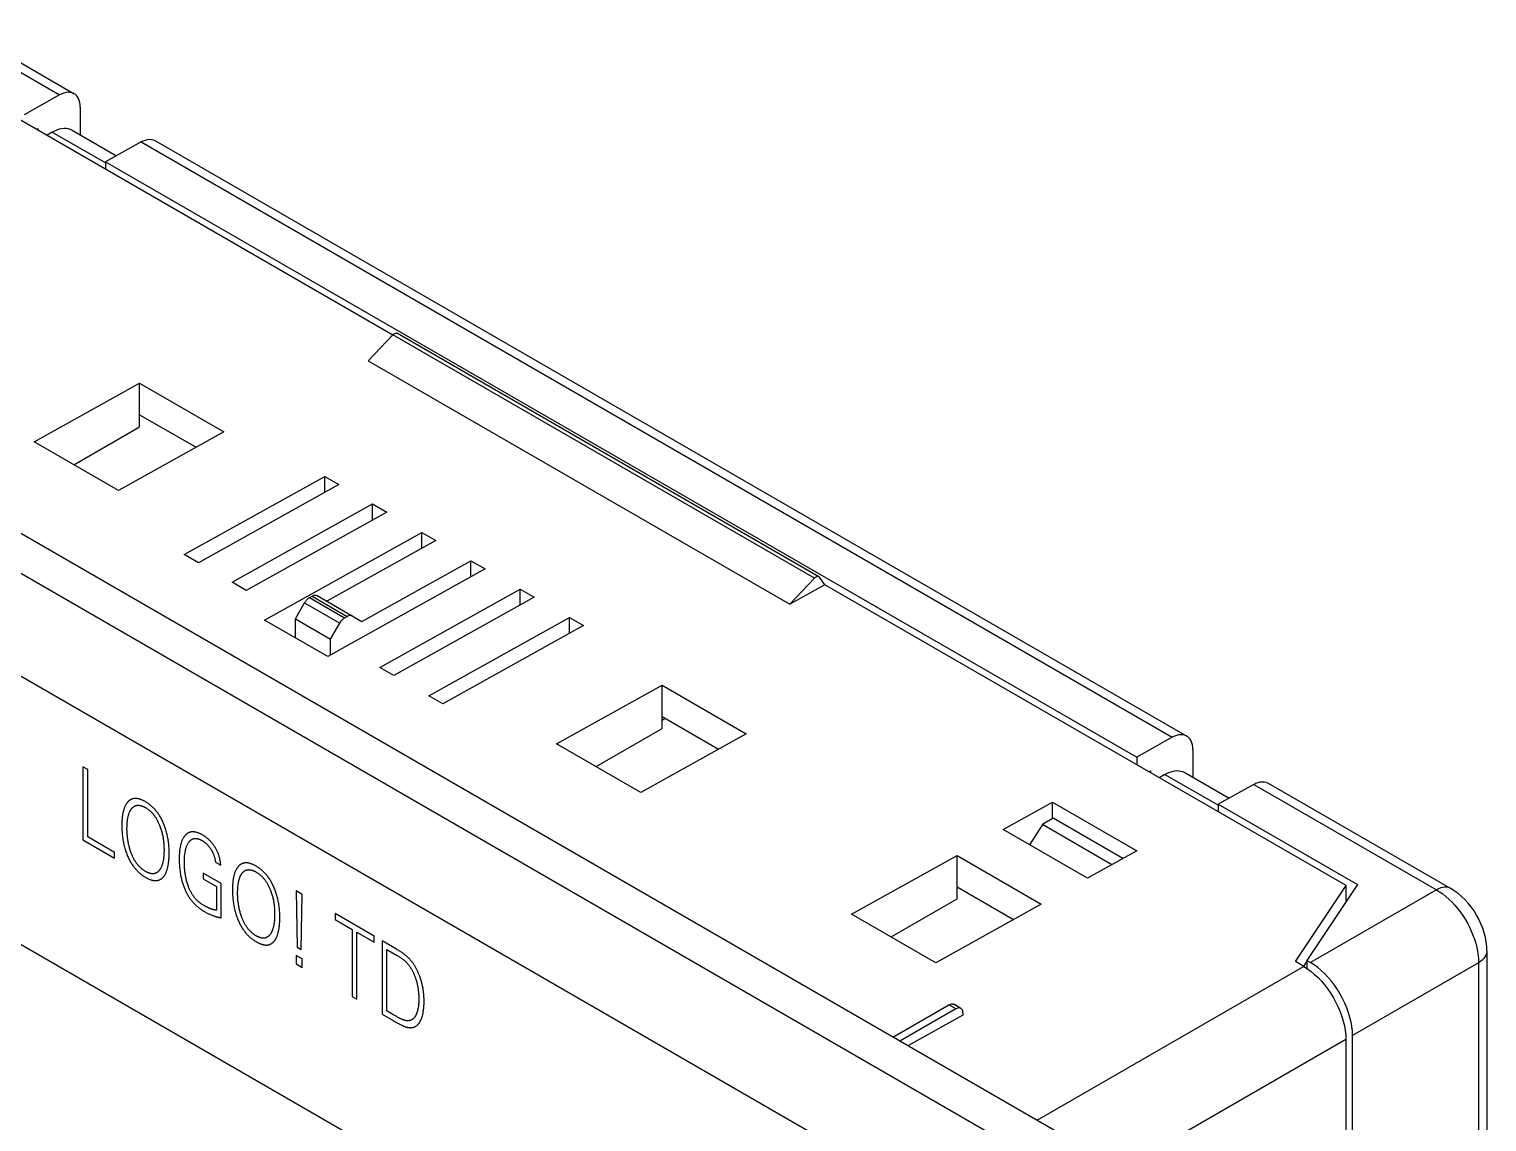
# Model space of a CAD drawing. Extents: x 0 to 420, y 0 to 297.
# Drawn here: x 176.7 to 250.1, y 170.6 to 225.6 of the extents above; entities that cross this region are included whole.
import ezdxf

# ---------------------------------------------------------------- set-up
doc = ezdxf.new("R2010")
doc.units = 0
doc.header["$LTSCALE"] = 23.1
doc.layers.add('40000_ISO', color=7, linetype='CONTINUOUS')

msp = doc.modelspace()

# ---------------------------------------------------------------- linework, layer by layer
at = {"layer": '40000_ISO', "color": 7, "linetype": 'CONTINUOUS'}
for p, q in [((172.599, 225.538), (178.223, 222.291)), ((173.33, 225.602), (178.955, 222.354)), ((194.995, 210.194), (172.831, 222.991)), ((178.335, 222.346), (178.223, 222.291)), ((178.443, 222.386), (178.335, 222.346)), ((178.547, 222.412), (178.443, 222.386)), ((178.648, 222.424), (178.547, 222.412)), ((178.746, 222.421), (178.648, 222.424)), ((178.837, 222.404), (178.746, 222.421)), ((178.921, 222.372), (178.837, 222.404)), ((178.955, 222.354), (178.921, 222.372)), ((178.999, 222.325), (178.955, 222.354)), ((179.067, 222.266), (178.999, 222.325)), ((178.223, 222.291), (176.437, 221.295)), ((179.126, 222.194), (179.067, 222.266)), ((179.176, 222.108), (179.126, 222.194)), ((179.215, 222.013), (179.176, 222.108)), ((179.242, 221.908), (179.215, 222.013)), ((179.259, 221.793), (179.242, 221.908)), ((179.265, 221.668), (179.259, 221.793)), ((179.265, 221.668), (179.265, 220.282)), ((229.402, 169.531), (140.16, 221.055)), ((177.054, 220.552), (177.144, 220.604)), ((177.144, 220.5), (177.144, 220.604)), ((177.851, 220.422), (177.566, 220.257)), ((177.851, 220.422), (177.976, 220.487)), ((177.851, 220.422), (180.514, 218.885)), ((177.976, 220.487), (178.098, 220.539)), ((178.098, 220.539), (178.217, 220.578)), ((178.217, 220.578), (178.335, 220.602)), ((178.335, 220.602), (178.449, 220.614)), ((178.449, 220.614), (178.558, 220.611)), ((178.558, 220.611), (178.662, 220.595)), ((178.662, 220.595), (178.76, 220.564)), ((178.76, 220.564), (178.851, 220.521)), ((178.851, 220.521), (181.084, 219.232)), ((227.652, 168.52), (138.691, 219.882)), ((182.325, 219.923), (180.538, 218.928)), ((182.325, 219.923), (182.436, 219.978)), ((182.325, 219.923), (234.226, 189.957)), ((182.436, 219.978), (182.544, 220.018)), ((182.544, 220.018), (182.648, 220.044)), ((182.648, 220.044), (182.749, 220.056)), ((182.749, 220.056), (182.847, 220.053)), ((182.847, 220.053), (182.938, 220.036)), ((182.938, 220.036), (183.023, 220.004)), ((183.023, 220.004), (183.056, 219.986)), ((183.056, 219.987), (234.958, 190.021)), ((180.538, 218.928), (180.538, 218.541)), ((180.538, 218.928), (232.44, 188.962)), ((223.884, 165.531), (140.021, 213.95)), ((195.003, 210.209), (193.761, 208.901)), ((195.003, 210.209), (195.037, 210.24)), ((216.216, 197.961), (195.003, 210.209)), ((195.037, 210.24), (195.07, 210.265)), ((195.07, 210.265), (195.103, 210.284)), ((195.103, 210.284), (195.136, 210.296)), ((195.136, 210.296), (195.168, 210.302)), ((195.168, 210.302), (195.198, 210.301)), ((195.198, 210.301), (195.224, 210.293)), ((195.224, 210.293), (195.233, 210.289)), ((216.447, 198.041), (195.234, 210.289)), ((193.761, 208.901), (214.974, 196.653)), ((176.945, 204.828), (182.248, 207.783)), ((182.248, 205.59), (182.248, 207.783)), ((182.248, 207.783), (186.491, 205.334)), ((182.248, 206.195), (185.091, 204.554)), ((178.937, 203.678), (182.248, 205.59)), ((181.188, 202.379), (176.945, 204.828)), ((186.491, 205.334), (181.188, 202.379)), ((184.5, 199.152), (191.571, 203.092)), ((192.278, 202.684), (185.207, 198.744)), ((191.571, 202.29), (191.571, 203.092)), ((191.571, 203.092), (192.278, 202.684)), ((186.91, 197.763), (193.981, 201.703)), ((194.688, 201.295), (187.617, 197.355)), ((193.981, 200.901), (193.981, 201.703)), ((193.981, 201.703), (194.688, 201.295)), ((188.536, 195.861), (196.456, 200.274)), ((197.163, 199.866), (191.675, 196.808)), ((196.456, 199.472), (196.456, 200.274)), ((196.456, 200.274), (197.163, 199.866)), ((185.207, 198.744), (184.5, 199.152)), ((193.443, 195.788), (198.931, 198.845)), ((198.931, 198.043), (198.931, 198.845)), ((198.931, 198.845), (199.638, 198.437)), ((199.638, 198.437), (191.718, 194.024)), ((187.617, 197.355), (186.91, 197.763)), ((194.335, 193.476), (201.406, 197.416)), ((201.406, 196.614), (201.406, 197.416)), ((201.406, 197.416), (202.113, 197.008)), ((216.216, 197.961), (214.974, 196.653)), ((216.742, 197.638), (214.974, 196.653)), ((216.25, 197.993), (216.216, 197.961)), ((216.283, 198.018), (216.25, 197.993)), ((216.316, 198.036), (216.283, 198.018)), ((216.349, 198.049), (216.316, 198.036)), ((216.382, 198.055), (216.349, 198.049)), ((216.411, 198.054), (216.382, 198.055)), ((216.437, 198.046), (216.411, 198.054)), ((216.446, 198.041), (216.437, 198.046)), ((216.461, 198.031), (216.446, 198.041)), ((216.481, 198.01), (216.461, 198.031)), ((216.742, 197.638), (216.481, 198.01)), ((242.976, 182.492), (216.742, 197.638)), ((190.092, 195.926), (190.554, 196.726)), ((190.554, 196.726), (190.577, 196.764)), ((190.554, 196.726), (192.322, 195.706)), ((190.577, 196.764), (190.602, 196.8)), ((190.602, 196.8), (190.627, 196.834)), ((190.627, 196.834), (190.655, 196.866)), ((190.655, 196.866), (190.683, 196.896)), ((190.683, 196.896), (190.713, 196.924)), ((190.713, 196.924), (190.742, 196.948)), ((190.742, 196.948), (190.773, 196.971)), ((190.773, 196.971), (190.804, 196.99)), ((190.804, 196.99), (190.935, 197.066)), ((190.804, 196.99), (192.572, 195.97)), ((190.935, 197.066), (190.967, 197.083)), ((190.935, 197.066), (192.703, 196.046)), ((190.967, 197.083), (190.997, 197.095)), ((190.997, 197.095), (191.027, 197.105)), ((191.027, 197.105), (191.056, 197.111)), ((191.056, 197.111), (191.085, 197.114)), ((191.085, 197.114), (191.112, 197.114)), ((191.112, 197.114), (191.138, 197.109)), ((191.138, 197.109), (191.162, 197.102)), ((191.162, 197.102), (191.185, 197.091)), ((191.185, 197.091), (193.443, 195.788)), ((202.113, 197.008), (195.042, 193.068)), ((190.092, 194.963), (190.092, 195.926)), ((190.092, 195.926), (191.86, 194.905)), ((192.51, 195.928), (192.48, 195.903)), ((192.541, 195.95), (192.51, 195.928)), ((192.572, 195.97), (192.541, 195.95)), ((192.572, 195.97), (192.703, 196.046)), ((192.734, 196.062), (192.703, 196.046)), ((192.765, 196.075), (192.734, 196.062)), ((192.795, 196.084), (192.765, 196.075)), ((192.824, 196.091), (192.795, 196.084)), ((192.853, 196.094), (192.824, 196.091)), ((192.88, 196.093), (192.853, 196.094)), ((192.906, 196.089), (192.88, 196.093)), ((192.93, 196.081), (192.906, 196.089)), ((192.953, 196.07), (192.93, 196.081)), ((196.809, 192.048), (203.881, 195.988)), ((203.881, 195.185), (203.881, 195.988)), ((203.881, 195.988), (204.588, 195.579)), ((191.718, 194.024), (188.536, 195.861)), ((191.86, 194.905), (192.322, 195.706)), ((192.345, 195.743), (192.322, 195.706)), ((192.369, 195.779), (192.345, 195.743)), ((192.395, 195.813), (192.369, 195.779)), ((192.422, 195.845), (192.395, 195.813)), ((192.451, 195.875), (192.422, 195.845)), ((192.48, 195.903), (192.451, 195.875)), ((204.588, 195.579), (197.517, 191.639)), ((191.86, 194.103), (191.86, 194.905)), ((196.639, 167.764), (152.091, 193.484)), ((195.042, 193.068), (194.335, 193.476)), ((203.243, 189.635), (208.546, 192.59)), ((208.546, 190.397), (208.546, 192.59)), ((208.546, 192.59), (212.788, 190.14)), ((197.517, 191.639), (196.809, 192.048)), ((208.546, 191.001), (211.388, 189.36)), ((208.546, 190.82), (208.697, 190.913)), ((205.234, 188.485), (208.546, 190.397)), ((212.788, 190.14), (207.485, 187.185)), ((234.445, 190.053), (234.338, 190.012)), ((234.549, 190.079), (234.445, 190.053)), ((234.651, 190.09), (234.549, 190.079)), ((234.749, 190.088), (234.651, 190.09)), ((234.84, 190.07), (234.749, 190.088)), ((234.924, 190.039), (234.84, 190.07)), ((234.957, 190.021), (234.924, 190.039)), ((207.485, 187.185), (203.243, 189.635)), ((234.226, 189.957), (232.44, 188.962)), ((234.338, 190.012), (234.226, 189.957)), ((235.002, 189.992), (234.957, 190.021)), ((235.07, 189.933), (235.002, 189.992)), ((235.129, 189.861), (235.07, 189.933)), ((235.179, 189.775), (235.129, 189.861)), ((235.218, 189.68), (235.179, 189.775)), ((235.245, 189.575), (235.218, 189.68)), ((235.262, 189.46), (235.245, 189.575)), ((235.268, 189.335), (235.262, 189.46)), ((235.268, 189.335), (235.268, 187.948)), ((232.44, 188.962), (232.44, 188.575)), ((179.4, 188.475), (179.399, 184.795)), ((179.638, 188.336), (179.4, 188.475)), ((179.637, 184.952), (179.638, 188.336)), ((233.057, 188.219), (233.147, 188.271)), ((233.147, 188.167), (233.147, 188.271)), ((233.854, 188.089), (233.568, 187.924)), ((233.854, 188.089), (233.979, 188.154)), ((233.854, 188.089), (236.516, 186.551)), ((233.979, 188.154), (234.101, 188.206)), ((234.101, 188.206), (234.22, 188.244)), ((234.22, 188.244), (234.337, 188.269)), ((234.337, 188.269), (234.452, 188.28)), ((234.452, 188.28), (234.561, 188.278)), ((234.561, 188.278), (234.665, 188.261)), ((234.665, 188.261), (234.763, 188.231)), ((234.763, 188.231), (234.854, 188.188)), ((234.854, 188.188), (237.087, 186.898)), ((238.327, 187.59), (236.541, 186.594)), ((238.327, 187.59), (238.439, 187.644)), ((238.327, 187.59), (247.522, 182.281)), ((238.439, 187.644), (238.547, 187.685)), ((238.547, 187.685), (238.651, 187.711)), ((238.651, 187.711), (238.752, 187.723)), ((238.752, 187.723), (238.85, 187.72)), ((238.85, 187.72), (238.941, 187.703)), ((238.941, 187.703), (239.026, 187.671)), ((239.026, 187.671), (239.059, 187.653)), ((239.059, 187.653), (248.253, 182.345)), ((225.722, 185.314), (228.197, 186.693)), ((228.197, 185.885), (228.197, 186.693)), ((228.197, 186.693), (232.44, 184.243)), ((236.541, 186.594), (236.541, 186.207)), ((236.541, 186.594), (243.557, 182.544)), ((228.232, 185.885), (227.69, 185.561)), ((231.746, 183.856), (228.232, 185.885)), ((180.988, 184.166), (179.637, 184.952)), ((229.965, 182.864), (225.722, 185.314)), ((227.69, 185.561), (227.05, 184.547)), ((231.184, 183.543), (227.69, 185.561)), ((179.399, 184.795), (180.988, 183.87)), ((232.44, 184.243), (229.965, 182.864)), ((180.988, 183.87), (180.988, 184.166)), ((186.067, 183.681), (186.335, 183.526)), ((218.092, 181.061), (223.395, 184.016)), ((223.395, 181.823), (223.395, 184.016)), ((223.395, 184.016), (227.638, 181.567)), ((185.443, 183.127), (185.443, 182.832)), ((186.353, 182.598), (185.443, 183.127)), ((185.443, 182.832), (186.115, 182.44)), ((186.115, 182.44), (186.115, 181.253)), ((186.352, 180.875), (186.353, 182.598)), ((190.133, 182.227), (190.176, 179.393)), ((190.434, 182.052), (190.133, 182.227)), ((190.384, 179.272), (190.434, 182.052)), ((223.395, 182.428), (226.237, 180.787)), ((240.43, 178.667), (242.976, 182.492)), ((243.557, 182.544), (241.011, 178.718)), ((247.522, 182.281), (241.181, 178.62)), ((242.976, 181.698), (242.976, 182.492)), ((247.631, 182.336), (247.522, 182.281)), ((247.522, 182.281), (247.682, 182.183)), ((247.74, 182.376), (247.631, 182.336)), ((247.682, 182.183), (247.841, 182.073)), ((247.845, 182.403), (247.74, 182.376)), ((247.841, 182.073), (247.997, 181.949)), ((247.947, 182.414), (247.845, 182.403)), ((248.044, 182.412), (247.947, 182.414)), ((248.136, 182.394), (248.044, 182.412)), ((248.22, 182.362), (248.136, 182.394)), ((248.253, 182.345), (248.22, 182.362)), ((248.425, 182.238), (248.253, 182.345)), ((248.613, 182.101), (248.425, 182.238)), ((248.793, 181.95), (248.613, 182.101)), ((220.084, 179.912), (223.395, 181.823)), ((227.638, 181.567), (222.334, 178.612)), ((243.011, 181.759), (242.976, 181.78)), ((247.997, 181.949), (248.152, 181.814)), ((248.152, 181.814), (248.302, 181.668)), ((248.302, 181.668), (248.448, 181.511)), ((248.448, 181.511), (248.589, 181.344)), ((248.589, 181.344), (248.724, 181.17)), ((248.965, 181.785), (248.793, 181.95)), ((249.126, 181.608), (248.965, 181.785)), ((249.278, 181.419), (249.126, 181.608)), ((249.419, 181.22), (249.278, 181.419)), ((192.089, 181.089), (192.089, 180.793)), ((194.049, 179.948), (192.089, 181.089)), ((192.089, 180.793), (192.95, 180.292)), ((222.334, 178.612), (218.092, 181.061)), ((248.724, 181.17), (248.852, 180.987)), ((248.852, 180.987), (248.972, 180.799)), ((248.972, 180.799), (249.084, 180.604)), ((249.084, 180.604), (249.188, 180.406)), ((249.548, 181.012), (249.419, 181.22)), ((249.664, 180.798), (249.548, 181.012)), ((249.767, 180.576), (249.664, 180.798)), ((249.856, 180.351), (249.767, 180.576)), ((192.95, 180.292), (192.949, 176.908)), ((193.187, 176.77), (193.188, 180.153)), ((193.188, 180.153), (194.049, 179.652)), ((194.049, 179.652), (194.049, 179.948)), ((249.188, 180.406), (249.282, 180.204)), ((249.282, 180.204), (249.366, 180)), ((249.366, 180), (249.439, 179.795)), ((249.439, 179.795), (249.502, 179.59)), ((249.929, 180.123), (249.856, 180.351)), ((249.988, 179.893), (249.929, 180.123)), ((250.03, 179.662), (249.988, 179.893)), ((190.176, 179.393), (190.384, 179.272)), ((194.462, 179.708), (194.46, 176.028)), ((195.185, 179.286), (194.462, 179.708)), ((194.698, 176.186), (194.699, 179.274)), ((194.699, 179.274), (195.174, 178.997)), ((249.502, 179.59), (249.553, 179.386)), ((249.553, 179.386), (249.593, 179.185)), ((249.593, 179.185), (249.622, 178.987)), ((250.048, 179.082), (250.017, 178.995)), ((250.056, 179.431), (250.03, 179.662)), ((250.063, 179.172), (250.048, 179.082)), ((250.064, 179.208), (250.056, 179.431)), ((250.064, 179.208), (250.063, 179.172)), ((250.064, 179.209), (250.064, 121.723)), ((190.132, 178.971), (190.131, 178.548)), ((190.131, 178.548), (190.425, 178.377)), ((190.425, 178.8), (190.132, 178.971)), ((190.425, 178.377), (190.425, 178.8)), ((240.846, 178.427), (227.42, 170.675)), ((240.846, 178.427), (240.43, 178.667)), ((240.846, 178.427), (241.034, 178.309)), ((240.85, 178.425), (241.011, 178.673)), ((241.011, 178.718), (241.011, 178.323)), ((241.011, 178.718), (241.181, 178.62)), ((241.034, 178.309), (241.217, 178.175)), ((241.368, 178.502), (241.181, 178.62)), ((241.551, 178.369), (241.368, 178.502)), ((241.73, 178.22), (241.551, 178.369)), ((249.643, 178.607), (243.302, 174.947)), ((249.622, 178.987), (249.638, 178.794)), ((249.638, 178.794), (249.643, 178.607)), ((249.745, 178.675), (249.643, 178.607)), ((249.643, 178.607), (249.643, 121.121)), ((249.834, 178.748), (249.745, 178.675)), ((249.91, 178.827), (249.834, 178.748)), ((249.971, 178.909), (249.91, 178.827)), ((250.017, 178.995), (249.971, 178.909)), ((241.217, 178.175), (241.395, 178.026)), ((241.395, 178.026), (241.571, 177.861)), ((241.571, 177.861), (241.743, 177.679)), ((241.906, 178.054), (241.73, 178.22)), ((241.743, 177.679), (241.907, 177.486)), ((242.078, 177.873), (241.906, 178.054)), ((242.242, 177.68), (242.078, 177.873)), ((242.397, 177.475), (242.242, 177.68)), ((192.949, 176.908), (193.187, 176.77)), ((241.907, 177.486), (242.062, 177.282)), ((242.062, 177.282), (242.21, 177.066)), ((242.21, 177.066), (242.346, 176.844)), ((242.346, 176.844), (242.471, 176.615)), ((242.545, 177.259), (242.397, 177.475)), ((242.681, 177.037), (242.545, 177.259)), ((242.805, 176.808), (242.681, 177.037)), ((195.054, 175.978), (194.698, 176.186)), ((220.158, 174.861), (222.987, 176.494)), ((223.34, 176.29), (220.512, 174.657)), ((222.987, 176.494), (223.034, 176.517)), ((223.34, 176.29), (222.987, 176.494)), ((223.034, 176.517), (223.079, 176.533)), ((223.079, 176.533), (223.122, 176.541)), ((223.122, 176.541), (223.163, 176.541)), ((223.163, 176.541), (223.202, 176.533)), ((223.202, 176.533), (223.237, 176.519)), ((223.59, 176.314), (223.237, 176.519)), ((223.388, 176.313), (223.34, 176.29)), ((223.433, 176.329), (223.388, 176.313)), ((223.476, 176.337), (223.433, 176.329)), ((223.517, 176.337), (223.476, 176.337)), ((223.556, 176.329), (223.517, 176.337)), ((223.59, 176.314), (223.556, 176.329)), ((223.621, 176.292), (223.59, 176.314)), ((223.647, 176.262), (223.621, 176.292)), ((223.667, 176.226), (223.647, 176.262)), ((223.682, 176.185), (223.667, 176.226)), ((223.691, 176.138), (223.682, 176.185)), ((223.694, 176.086), (223.691, 176.138)), ((242.471, 176.615), (242.584, 176.379)), ((242.584, 176.379), (242.683, 176.142)), ((242.683, 176.142), (242.768, 175.904)), ((242.919, 176.572), (242.805, 176.808)), ((243.018, 176.335), (242.919, 176.572)), ((243.103, 176.097), (243.018, 176.335)), ((243.174, 175.858), (243.103, 176.097)), ((194.46, 176.028), (195.021, 175.702)), ((223.694, 175.969), (220.918, 174.422)), ((223.694, 176.086), (223.694, 175.969)), ((242.768, 175.904), (242.839, 175.664)), ((242.839, 175.664), (242.895, 175.429)), ((242.895, 175.429), (242.935, 175.2)), ((243.23, 175.622), (243.174, 175.858)), ((243.269, 175.393), (243.23, 175.622)), ((243.294, 175.168), (243.269, 175.393)), ((242.967, 174.753), (230.106, 167.328)), ((242.935, 175.2), (242.959, 174.974)), ((242.959, 174.974), (242.967, 174.753)), ((242.967, 174.753), (242.967, 116.964)), ((243.302, 174.947), (243.294, 175.168)), ((243.302, 117.2), (243.302, 174.947))]:
    msp.add_line(p, q, dxfattribs=at)
for points in [[(181.613, 186.651), (181.6, 186.633), (181.587, 186.615), (181.575, 186.596), (181.564, 186.577), (181.553, 186.558), (181.539, 186.532), (181.525, 186.505), (181.513, 186.478), (181.501, 186.451), (181.489, 186.421), (181.477, 186.392), (181.467, 186.361), (181.457, 186.331), (181.446, 186.298), (181.437, 186.265), (181.428, 186.231), (181.42, 186.198), (181.412, 186.161), (181.405, 186.125), (181.398, 186.088), (181.392, 186.051), (181.386, 186.011), (181.381, 185.971), (181.376, 185.931), (181.372, 185.891), (181.368, 185.848), (181.365, 185.805), (181.362, 185.761), (181.36, 185.718), (181.358, 185.672), (181.357, 185.625), (181.356, 185.578), (181.356, 185.532)], [(182.549, 186.713), (182.523, 186.728), (182.498, 186.742), (182.472, 186.756), (182.447, 186.768), (182.422, 186.78), (182.397, 186.792), (182.374, 186.802), (182.351, 186.812), (182.328, 186.821), (182.304, 186.83), (182.28, 186.838), (182.256, 186.845), (182.235, 186.852), (182.213, 186.857), (182.191, 186.863), (182.169, 186.867), (182.147, 186.871), (182.125, 186.874), (182.104, 186.877), (182.084, 186.879), (182.064, 186.88), (182.043, 186.88), (182.023, 186.88), (182.003, 186.879), (181.987, 186.877), (181.97, 186.876), (181.954, 186.873), (181.938, 186.87), (181.922, 186.867), (181.906, 186.863), (181.891, 186.859), (181.873, 186.853), (181.855, 186.846), (181.838, 186.839), (181.821, 186.832), (181.805, 186.823), (181.788, 186.814), (181.774, 186.805), (181.76, 186.796), (181.747, 186.787), (181.734, 186.777), (181.721, 186.767), (181.708, 186.756), (181.696, 186.745), (181.681, 186.731), (181.667, 186.716), (181.653, 186.701), (181.639, 186.685), (181.626, 186.668), (181.613, 186.651)], [(181.841, 186.357), (181.851, 186.37), (181.862, 186.383), (181.873, 186.396), (181.884, 186.407), (181.895, 186.419), (181.907, 186.43), (181.918, 186.44), (181.929, 186.449), (181.941, 186.458), (181.953, 186.467), (181.966, 186.476), (181.979, 186.484), (181.991, 186.491), (182.004, 186.497), (182.017, 186.504), (182.03, 186.509), (182.044, 186.514), (182.057, 186.519), (182.071, 186.523), (182.085, 186.527), (182.099, 186.53), (182.114, 186.532), (182.128, 186.534), (182.143, 186.536), (182.158, 186.537), (182.173, 186.537), (182.189, 186.537), (182.204, 186.537), (182.219, 186.536), (182.234, 186.534), (182.251, 186.532), (182.268, 186.529), (182.284, 186.526), (182.3, 186.522), (182.317, 186.518), (182.333, 186.514), (182.351, 186.508), (182.368, 186.503), (182.386, 186.496), (182.403, 186.49), (182.42, 186.482), (182.437, 186.475), (182.456, 186.467), (182.474, 186.458), (182.492, 186.449), (182.511, 186.439), (182.53, 186.428), (182.548, 186.418)], [(182.548, 186.418), (182.577, 186.401), (182.605, 186.383), (182.632, 186.365), (182.659, 186.346), (182.686, 186.326), (182.713, 186.306), (182.739, 186.284), (182.764, 186.263), (182.789, 186.24), (182.814, 186.217), (182.839, 186.193), (182.862, 186.168), (182.886, 186.143), (182.909, 186.117), (182.932, 186.09), (182.954, 186.063), (182.977, 186.034), (182.999, 186.005), (183.02, 185.975), (183.041, 185.944), (183.061, 185.914), (183.081, 185.882), (183.1, 185.851), (183.119, 185.819), (183.138, 185.784), (183.157, 185.749), (183.175, 185.713), (183.192, 185.677), (183.209, 185.641), (183.226, 185.604), (183.241, 185.568), (183.256, 185.531)], [(183.478, 185.569), (183.459, 185.617), (183.439, 185.664), (183.418, 185.711), (183.396, 185.757), (183.374, 185.802), (183.352, 185.846), (183.328, 185.89), (183.304, 185.933), (183.28, 185.974), (183.255, 186.014), (183.23, 186.054), (183.204, 186.094), (183.177, 186.133), (183.149, 186.171), (183.12, 186.209), (183.091, 186.246), (183.062, 186.281), (183.032, 186.316), (183.001, 186.35), (182.969, 186.383), (182.938, 186.415), (182.905, 186.446), (182.872, 186.477), (182.839, 186.506), (182.805, 186.535), (182.77, 186.563), (182.734, 186.59), (182.698, 186.617), (182.662, 186.642), (182.625, 186.667), (182.587, 186.691), (182.549, 186.713)], [(181.616, 185.37), (181.616, 185.412), (181.617, 185.453), (181.618, 185.495), (181.62, 185.536), (181.621, 185.575), (181.624, 185.613), (181.627, 185.652), (181.63, 185.69), (181.634, 185.725), (181.638, 185.761), (181.642, 185.796), (181.648, 185.832), (181.653, 185.864), (181.659, 185.896), (181.665, 185.929), (181.672, 185.961), (181.679, 185.99), (181.687, 186.02), (181.695, 186.049), (181.704, 186.078), (181.713, 186.105), (181.722, 186.131), (181.732, 186.157), (181.742, 186.183), (181.751, 186.202), (181.76, 186.221), (181.769, 186.24), (181.778, 186.258), (181.788, 186.276), (181.798, 186.293), (181.808, 186.309), (181.819, 186.326), (181.83, 186.341), (181.841, 186.357)], [(181.356, 185.532), (181.357, 185.463), (181.358, 185.395), (181.36, 185.327), (181.363, 185.259), (181.368, 185.191), (181.373, 185.122), (181.379, 185.058), (181.386, 184.993), (181.394, 184.928), (181.402, 184.864), (181.412, 184.799), (181.423, 184.735), (181.435, 184.673), (181.448, 184.612), (181.461, 184.55), (181.476, 184.489), (181.492, 184.429), (181.509, 184.368), (181.526, 184.309), (181.545, 184.25), (181.565, 184.192), (181.585, 184.135), (181.607, 184.078), (181.629, 184.021)], [(181.828, 184.131), (181.811, 184.179), (181.794, 184.226), (181.778, 184.274), (181.763, 184.323), (181.749, 184.371), (181.735, 184.42), (181.722, 184.47), (181.71, 184.52), (181.698, 184.571), (181.688, 184.621), (181.678, 184.672), (181.669, 184.722), (181.66, 184.775), (181.652, 184.827), (181.645, 184.88), (181.639, 184.933), (181.634, 184.986), (181.629, 185.038), (181.625, 185.094), (181.622, 185.149), (181.619, 185.204), (181.617, 185.26), (181.616, 185.315), (181.616, 185.37)], [(183.256, 185.531), (183.275, 185.484), (183.292, 185.437), (183.309, 185.39), (183.325, 185.342), (183.34, 185.293), (183.354, 185.245), (183.368, 185.195), (183.381, 185.145), (183.393, 185.095), (183.404, 185.044), (183.414, 184.994), (183.424, 184.943), (183.433, 184.89), (183.441, 184.837), (183.449, 184.784), (183.455, 184.73), (183.461, 184.677), (183.466, 184.624), (183.47, 184.567), (183.474, 184.511), (183.476, 184.455), (183.478, 184.398), (183.479, 184.342), (183.48, 184.286)], [(183.739, 184.144), (183.739, 184.208), (183.738, 184.271), (183.735, 184.334), (183.732, 184.397), (183.728, 184.46), (183.723, 184.523), (183.717, 184.584), (183.71, 184.645), (183.703, 184.705), (183.694, 184.766), (183.684, 184.826), (183.674, 184.887), (183.662, 184.945), (183.65, 185.004), (183.637, 185.062), (183.623, 185.12), (183.608, 185.178), (183.592, 185.235), (183.575, 185.292), (183.558, 185.348), (183.539, 185.404), (183.52, 185.459), (183.499, 185.514), (183.478, 185.569)], [(184.501, 184.97), (184.488, 184.952), (184.476, 184.934), (184.464, 184.915), (184.452, 184.896), (184.441, 184.877), (184.427, 184.851), (184.413, 184.824), (184.401, 184.797), (184.389, 184.77), (184.377, 184.74), (184.365, 184.71), (184.355, 184.68), (184.345, 184.65), (184.335, 184.617), (184.325, 184.584), (184.317, 184.55), (184.309, 184.517), (184.301, 184.48), (184.293, 184.443), (184.287, 184.407), (184.281, 184.37), (184.275, 184.33), (184.269, 184.29), (184.265, 184.25), (184.26, 184.21), (184.257, 184.167), (184.253, 184.124), (184.251, 184.08), (184.248, 184.037), (184.247, 183.99), (184.245, 183.944), (184.245, 183.897), (184.244, 183.851)], [(185.437, 185.032), (185.411, 185.047), (185.386, 185.061), (185.36, 185.075), (185.335, 185.087), (185.311, 185.099), (185.286, 185.111), (185.263, 185.121), (185.239, 185.131), (185.216, 185.14), (185.192, 185.148), (185.168, 185.157), (185.144, 185.164), (185.123, 185.171), (185.101, 185.176), (185.079, 185.181), (185.057, 185.186), (185.035, 185.19), (185.013, 185.193), (184.993, 185.196), (184.972, 185.197), (184.952, 185.198), (184.932, 185.199), (184.911, 185.199), (184.891, 185.198), (184.875, 185.196), (184.859, 185.194), (184.842, 185.192), (184.826, 185.189), (184.81, 185.186), (184.795, 185.182), (184.779, 185.177), (184.761, 185.172), (184.744, 185.165), (184.726, 185.158), (184.709, 185.15), (184.693, 185.142), (184.677, 185.133), (184.662, 185.124), (184.649, 185.115), (184.635, 185.106), (184.622, 185.096), (184.609, 185.085), (184.596, 185.075), (184.584, 185.064), (184.569, 185.05), (184.555, 185.035), (184.541, 185.02), (184.527, 185.004), (184.514, 184.987), (184.501, 184.97)], [(186.026, 184.458), (186.009, 184.484), (185.991, 184.509), (185.973, 184.535), (185.955, 184.56), (185.936, 184.585), (185.917, 184.61), (185.898, 184.634), (185.879, 184.657), (185.859, 184.68), (185.839, 184.702), (185.819, 184.724), (185.799, 184.746), (185.778, 184.767), (185.757, 184.788), (185.736, 184.808), (185.714, 184.828), (185.693, 184.847), (185.671, 184.866), (185.649, 184.885), (185.626, 184.903), (185.603, 184.921), (185.583, 184.936), (185.563, 184.951), (185.542, 184.965), (185.521, 184.979), (185.501, 184.993), (185.48, 185.006), (185.458, 185.02), (185.437, 185.032)], [(183.48, 184.286), (183.479, 184.244), (183.479, 184.203), (183.478, 184.162), (183.476, 184.121), (183.474, 184.083), (183.472, 184.045), (183.469, 184.007), (183.466, 183.968), (183.463, 183.933), (183.459, 183.898), (183.454, 183.862), (183.45, 183.827), (183.445, 183.795), (183.439, 183.762), (183.433, 183.73), (183.426, 183.697), (183.42, 183.668), (183.412, 183.638), (183.405, 183.609), (183.396, 183.579), (183.388, 183.552), (183.379, 183.526), (183.37, 183.499), (183.36, 183.473), (183.35, 183.449), (183.339, 183.425), (183.328, 183.401), (183.316, 183.378), (183.305, 183.356), (183.293, 183.335), (183.28, 183.315), (183.266, 183.294)], [(184.504, 183.689), (184.504, 183.73), (184.505, 183.771), (184.506, 183.812), (184.508, 183.853), (184.51, 183.891), (184.512, 183.929), (184.515, 183.967), (184.518, 184.005), (184.522, 184.04), (184.526, 184.075), (184.531, 184.11), (184.536, 184.145), (184.541, 184.178), (184.547, 184.21), (184.553, 184.242), (184.56, 184.274), (184.567, 184.303), (184.575, 184.333), (184.583, 184.362), (184.592, 184.391), (184.6, 184.418), (184.61, 184.444), (184.619, 184.471), (184.63, 184.497), (184.64, 184.521), (184.651, 184.545), (184.663, 184.568), (184.675, 184.591), (184.687, 184.613), (184.7, 184.634), (184.714, 184.655), (184.728, 184.675)], [(184.728, 184.675), (184.737, 184.688), (184.747, 184.701), (184.757, 184.714), (184.768, 184.726), (184.779, 184.738), (184.79, 184.75), (184.8, 184.759), (184.809, 184.767), (184.819, 184.776), (184.828, 184.784), (184.838, 184.791), (184.849, 184.799), (184.859, 184.806), (184.869, 184.812), (184.88, 184.819), (184.89, 184.824), (184.901, 184.83), (184.912, 184.835), (184.923, 184.84), (184.934, 184.844), (184.947, 184.849), (184.96, 184.853), (184.974, 184.856), (184.987, 184.859), (185.001, 184.862), (185.015, 184.864), (185.027, 184.865), (185.04, 184.866), (185.052, 184.866), (185.064, 184.867), (185.077, 184.866), (185.089, 184.866), (185.102, 184.865), (185.117, 184.863), (185.133, 184.861), (185.149, 184.858), (185.164, 184.855), (185.18, 184.852), (185.195, 184.848), (185.212, 184.843), (185.228, 184.838), (185.245, 184.832), (185.262, 184.826), (185.278, 184.819), (185.294, 184.812), (185.312, 184.804), (185.329, 184.796), (185.346, 184.788), (185.364, 184.778), (185.382, 184.768), (185.4, 184.758)], [(185.4, 184.758), (185.416, 184.749), (185.432, 184.739), (185.448, 184.728), (185.464, 184.718), (185.479, 184.707), (185.495, 184.696), (185.51, 184.684), (185.526, 184.673), (185.541, 184.66), (185.556, 184.648), (185.571, 184.635), (185.585, 184.623), (185.6, 184.61), (185.614, 184.596), (185.63, 184.58), (185.647, 184.563), (185.663, 184.547), (185.679, 184.53), (185.695, 184.512), (185.71, 184.494), (185.726, 184.476), (185.741, 184.457), (185.756, 184.438), (185.77, 184.419), (185.785, 184.4), (185.799, 184.38)], [(185.799, 184.38), (185.812, 184.361), (185.825, 184.342), (185.838, 184.322), (185.85, 184.303), (185.862, 184.283), (185.873, 184.263), (185.885, 184.243), (185.896, 184.223), (185.908, 184.199), (185.92, 184.176), (185.931, 184.152), (185.942, 184.128), (185.953, 184.104), (185.963, 184.079), (185.973, 184.055), (185.982, 184.029), (185.991, 184.004), (186, 183.978), (186.008, 183.952), (186.016, 183.927), (186.023, 183.901), (186.03, 183.874), (186.037, 183.847), (186.043, 183.82), (186.049, 183.792), (186.054, 183.765), (186.059, 183.737), (186.063, 183.709), (186.067, 183.681)], [(186.335, 183.526), (186.332, 183.565), (186.328, 183.603), (186.324, 183.642), (186.319, 183.68), (186.313, 183.718), (186.306, 183.756), (186.299, 183.793), (186.291, 183.83), (186.283, 183.867), (186.273, 183.904), (186.263, 183.941), (186.252, 183.977), (186.241, 184.013), (186.228, 184.049), (186.215, 184.084), (186.202, 184.119), (186.187, 184.154), (186.172, 184.189), (186.156, 184.223), (186.14, 184.257), (186.123, 184.291), (186.105, 184.325), (186.086, 184.358), (186.067, 184.392), (186.046, 184.425), (186.026, 184.458)], [(181.629, 184.021), (181.649, 183.975), (181.669, 183.928), (181.69, 183.883), (181.712, 183.837), (181.734, 183.794), (181.756, 183.751), (181.78, 183.709), (181.804, 183.667), (181.828, 183.627), (181.852, 183.588), (181.877, 183.549), (181.903, 183.511), (181.93, 183.474), (181.957, 183.437), (181.986, 183.4), (182.015, 183.364), (182.043, 183.33), (182.073, 183.297), (182.103, 183.264), (182.134, 183.232), (182.165, 183.201), (182.197, 183.171), (182.229, 183.142), (182.262, 183.113), (182.296, 183.085), (182.33, 183.058), (182.365, 183.032), (182.4, 183.006), (182.436, 182.981), (182.472, 182.957), (182.509, 182.934), (182.547, 182.912)], [(182.547, 183.207), (182.518, 183.225), (182.489, 183.243), (182.46, 183.262), (182.432, 183.282), (182.405, 183.303), (182.377, 183.324), (182.351, 183.346), (182.324, 183.369), (182.298, 183.392), (182.273, 183.416), (182.248, 183.441), (182.224, 183.467), (182.199, 183.493), (182.176, 183.52), (182.153, 183.548), (182.13, 183.576), (182.107, 183.607), (182.085, 183.637), (182.063, 183.668), (182.042, 183.7), (182.022, 183.732), (182.002, 183.765), (181.983, 183.797), (181.964, 183.831), (181.945, 183.867), (181.926, 183.904), (181.908, 183.941), (181.891, 183.979), (181.874, 184.017), (181.858, 184.055), (181.843, 184.093), (181.828, 184.131)], [(183.467, 182.953), (183.481, 182.971), (183.494, 182.99), (183.506, 183.009), (183.519, 183.028), (183.53, 183.047), (183.542, 183.069), (183.554, 183.091), (183.565, 183.113), (183.575, 183.135), (183.585, 183.157), (183.598, 183.188), (183.61, 183.219), (183.621, 183.251), (183.632, 183.283), (183.643, 183.317), (183.653, 183.353), (183.662, 183.388), (183.67, 183.423), (183.679, 183.462), (183.687, 183.501), (183.694, 183.541), (183.7, 183.58), (183.707, 183.623), (183.712, 183.666), (183.718, 183.709), (183.722, 183.752), (183.726, 183.799), (183.73, 183.846), (183.733, 183.893), (183.735, 183.94), (183.737, 183.991), (183.738, 184.042), (183.739, 184.093), (183.739, 184.144)], [(184.244, 183.851), (184.245, 183.777), (184.246, 183.704), (184.249, 183.631), (184.252, 183.558), (184.257, 183.485), (184.262, 183.412), (184.269, 183.343), (184.276, 183.275), (184.285, 183.207), (184.294, 183.139), (184.305, 183.071), (184.317, 183.004), (184.328, 182.949), (184.339, 182.895), (184.352, 182.841), (184.365, 182.787), (184.379, 182.733), (184.394, 182.679), (184.41, 182.626), (184.424, 182.581), (184.439, 182.536), (184.454, 182.492), (184.47, 182.448), (184.487, 182.404), (184.504, 182.361), (184.522, 182.319), (184.54, 182.276)], [(184.705, 182.457), (184.688, 182.503), (184.672, 182.549), (184.657, 182.596), (184.643, 182.643), (184.63, 182.69), (184.617, 182.737), (184.604, 182.786), (184.593, 182.836), (184.582, 182.885), (184.572, 182.935), (184.563, 182.985), (184.554, 183.035), (184.546, 183.088), (184.539, 183.14), (184.532, 183.193), (184.526, 183.246), (184.521, 183.299), (184.517, 183.352), (184.513, 183.408), (184.51, 183.464), (184.507, 183.52), (184.505, 183.577), (184.504, 183.633), (184.504, 183.689)], [(188.117, 183.472), (188.092, 183.487), (188.066, 183.501), (188.04, 183.514), (188.016, 183.527), (187.991, 183.539), (187.966, 183.55), (187.943, 183.561), (187.92, 183.57), (187.896, 183.58), (187.873, 183.588), (187.849, 183.597), (187.825, 183.604), (187.803, 183.61), (187.781, 183.616), (187.76, 183.621), (187.738, 183.626), (187.715, 183.63), (187.693, 183.633), (187.673, 183.635), (187.653, 183.637), (187.632, 183.638), (187.612, 183.639), (187.592, 183.638), (187.571, 183.637), (187.555, 183.636), (187.539, 183.634), (187.523, 183.632), (187.507, 183.629), (187.491, 183.626), (187.475, 183.622), (187.459, 183.617), (187.441, 183.612), (187.424, 183.605), (187.407, 183.598), (187.39, 183.59), (187.373, 183.582), (187.357, 183.573), (187.343, 183.564), (187.329, 183.555), (187.315, 183.546), (187.302, 183.536), (187.289, 183.525), (187.277, 183.515), (187.264, 183.504), (187.25, 183.489), (187.235, 183.475), (187.222, 183.46), (187.208, 183.444), (187.194, 183.427), (187.181, 183.41)], [(189.047, 182.328), (189.027, 182.375), (189.007, 182.423), (188.986, 182.469), (188.965, 182.516), (188.943, 182.561), (188.92, 182.605), (188.897, 182.648), (188.873, 182.692), (188.849, 182.733), (188.824, 182.773), (188.799, 182.813), (188.772, 182.853), (188.745, 182.891), (188.717, 182.93), (188.689, 182.968), (188.659, 183.005), (188.63, 183.04), (188.6, 183.074), (188.569, 183.108), (188.538, 183.141), (188.506, 183.173), (188.474, 183.205), (188.441, 183.235), (188.407, 183.265), (188.373, 183.294), (188.338, 183.322), (188.303, 183.349), (188.267, 183.375), (188.23, 183.401), (188.193, 183.425), (188.155, 183.449), (188.117, 183.472)], [(183.266, 183.294), (183.256, 183.28), (183.246, 183.266), (183.235, 183.253), (183.224, 183.24), (183.213, 183.227), (183.201, 183.214), (183.191, 183.205), (183.181, 183.195), (183.171, 183.186), (183.16, 183.178), (183.15, 183.169), (183.139, 183.161), (183.128, 183.154), (183.117, 183.147), (183.106, 183.14), (183.095, 183.134), (183.083, 183.128), (183.072, 183.123), (183.06, 183.118), (183.048, 183.113), (183.036, 183.109), (183.024, 183.105), (183.012, 183.102), (182.999, 183.099), (182.987, 183.096), (182.974, 183.094), (182.961, 183.092), (182.948, 183.091), (182.935, 183.09), (182.921, 183.09), (182.908, 183.09), (182.895, 183.09), (182.881, 183.091), (182.868, 183.092), (182.851, 183.093), (182.834, 183.096), (182.817, 183.099), (182.801, 183.102), (182.784, 183.106), (182.768, 183.111), (182.749, 183.116), (182.731, 183.122), (182.714, 183.128), (182.696, 183.135), (182.678, 183.142), (182.661, 183.149), (182.642, 183.158), (182.623, 183.167), (182.605, 183.176), (182.585, 183.186), (182.566, 183.196), (182.547, 183.207)], [(182.547, 182.912), (182.572, 182.898), (182.597, 182.884), (182.622, 182.87), (182.646, 182.858), (182.67, 182.846), (182.694, 182.835), (182.717, 182.825), (182.74, 182.815), (182.762, 182.806), (182.786, 182.797), (182.809, 182.789), (182.832, 182.781), (182.853, 182.775), (182.875, 182.769), (182.896, 182.763), (182.918, 182.759), (182.939, 182.754), (182.961, 182.751), (182.981, 182.748), (183.001, 182.746), (183.021, 182.744), (183.041, 182.743), (183.061, 182.743), (183.081, 182.744), (183.1, 182.745), (183.118, 182.747), (183.137, 182.749), (183.155, 182.752), (183.173, 182.756), (183.192, 182.76), (183.209, 182.765), (183.226, 182.771), (183.243, 182.777), (183.26, 182.785), (183.277, 182.792), (183.293, 182.801), (183.309, 182.81), (183.325, 182.82), (183.341, 182.83), (183.356, 182.841), (183.37, 182.853), (183.385, 182.865), (183.399, 182.878), (183.413, 182.892), (183.427, 182.906), (183.441, 182.921), (183.454, 182.937), (183.467, 182.953)], [(187.181, 183.41), (187.168, 183.392), (187.156, 183.374), (187.144, 183.355), (187.132, 183.336), (187.121, 183.317), (187.107, 183.29), (187.094, 183.264), (187.081, 183.237), (187.069, 183.21), (187.057, 183.18), (187.046, 183.15), (187.035, 183.12), (187.025, 183.09), (187.015, 183.057), (187.006, 183.023), (186.997, 182.99), (186.989, 182.956), (186.981, 182.92), (186.974, 182.883), (186.967, 182.847), (186.961, 182.81), (186.955, 182.77), (186.95, 182.73), (186.945, 182.69), (186.941, 182.65), (186.937, 182.607), (186.934, 182.563), (186.931, 182.52), (186.929, 182.477), (186.927, 182.43), (186.926, 182.384), (186.925, 182.337), (186.925, 182.29)], [(187.185, 182.129), (187.185, 182.17), (187.185, 182.212), (187.187, 182.253), (187.188, 182.295), (187.19, 182.333), (187.192, 182.372), (187.195, 182.41), (187.199, 182.449), (187.202, 182.484), (187.206, 182.519), (187.211, 182.555), (187.216, 182.59), (187.221, 182.623), (187.227, 182.655), (187.234, 182.687), (187.241, 182.72), (187.248, 182.749), (187.255, 182.779), (187.264, 182.808), (187.272, 182.837), (187.281, 182.863), (187.29, 182.89), (187.3, 182.916), (187.311, 182.942), (187.319, 182.961), (187.328, 182.98), (187.337, 182.998), (187.347, 183.017), (187.357, 183.035), (187.367, 183.052), (187.377, 183.068), (187.387, 183.084), (187.398, 183.1), (187.41, 183.116)], [(187.41, 183.116), (187.42, 183.129), (187.431, 183.142), (187.442, 183.154), (187.452, 183.166), (187.464, 183.177), (187.475, 183.188), (187.486, 183.198), (187.498, 183.208), (187.51, 183.217), (187.522, 183.226), (187.534, 183.234), (187.547, 183.242), (187.56, 183.249), (187.572, 183.256), (187.585, 183.262), (187.599, 183.268), (187.612, 183.273), (187.626, 183.278), (187.64, 183.282), (187.654, 183.285), (187.668, 183.288), (187.682, 183.291), (187.697, 183.293), (187.711, 183.294), (187.726, 183.295), (187.742, 183.296), (187.757, 183.296), (187.772, 183.295), (187.788, 183.294), (187.803, 183.293), (187.82, 183.291), (187.836, 183.288), (187.853, 183.285), (187.869, 183.281), (187.885, 183.277), (187.901, 183.272), (187.919, 183.267), (187.937, 183.261), (187.954, 183.255), (187.972, 183.248), (187.989, 183.241), (188.006, 183.234), (188.024, 183.225), (188.043, 183.217), (188.061, 183.207), (188.08, 183.197), (188.098, 183.187), (188.117, 183.177)], [(188.117, 183.177), (188.145, 183.16), (188.173, 183.142), (188.201, 183.123), (188.228, 183.104), (188.255, 183.085), (188.281, 183.064), (188.307, 183.043), (188.333, 183.021), (188.358, 182.999), (188.383, 182.975), (188.407, 182.951), (188.431, 182.927), (188.455, 182.901), (188.478, 182.875), (188.501, 182.849), (188.523, 182.822), (188.545, 182.793), (188.568, 182.763), (188.589, 182.733), (188.61, 182.703), (188.63, 182.672), (188.65, 182.641), (188.669, 182.61), (188.687, 182.578), (188.707, 182.543), (188.725, 182.507), (188.743, 182.472), (188.761, 182.436), (188.778, 182.4), (188.794, 182.363), (188.81, 182.326), (188.825, 182.29)], [(184.54, 182.276), (184.56, 182.232), (184.581, 182.189), (184.602, 182.146), (184.625, 182.104), (184.647, 182.063), (184.67, 182.022), (184.694, 181.982), (184.719, 181.942), (184.743, 181.904), (184.769, 181.867), (184.795, 181.829), (184.821, 181.793), (184.849, 181.757), (184.877, 181.721), (184.906, 181.686), (184.935, 181.652), (184.965, 181.619), (184.996, 181.586), (185.027, 181.555), (185.058, 181.523), (185.09, 181.493), (185.123, 181.463), (185.157, 181.434), (185.191, 181.406), (185.225, 181.378), (185.26, 181.351), (185.296, 181.324), (185.332, 181.299), (185.369, 181.273), (185.407, 181.249), (185.445, 181.225), (185.483, 181.203)], [(185.439, 181.524), (185.408, 181.542), (185.378, 181.561), (185.348, 181.581), (185.319, 181.602), (185.29, 181.623), (185.262, 181.645), (185.234, 181.667), (185.207, 181.69), (185.18, 181.715), (185.154, 181.739), (185.129, 181.764), (185.103, 181.79), (185.079, 181.817), (185.054, 181.845), (185.031, 181.873), (185.008, 181.901), (184.984, 181.932), (184.962, 181.962), (184.94, 181.994), (184.919, 182.026), (184.898, 182.058), (184.878, 182.09), (184.859, 182.123), (184.84, 182.157), (184.821, 182.192), (184.803, 182.228), (184.785, 182.265), (184.768, 182.301), (184.752, 182.34), (184.735, 182.378), (184.72, 182.417), (184.705, 182.457)], [(186.925, 182.29), (186.925, 182.222), (186.926, 182.154), (186.929, 182.086), (186.932, 182.017), (186.936, 181.949), (186.941, 181.881), (186.947, 181.816), (186.954, 181.751), (186.962, 181.687), (186.971, 181.622), (186.981, 181.558), (186.992, 181.493), (187.004, 181.432), (187.016, 181.37), (187.03, 181.309), (187.045, 181.248), (187.061, 181.187), (187.077, 181.127), (187.095, 181.068), (187.114, 181.009), (187.133, 180.951), (187.154, 180.893), (187.175, 180.836), (187.198, 180.78)], [(187.397, 180.89), (187.379, 180.937), (187.363, 180.985), (187.347, 181.033), (187.332, 181.081), (187.317, 181.13), (187.304, 181.179), (187.291, 181.229), (187.278, 181.279), (187.267, 181.329), (187.256, 181.38), (187.246, 181.43), (187.237, 181.481), (187.229, 181.533), (187.221, 181.586), (187.214, 181.639), (187.208, 181.691), (187.202, 181.744), (187.198, 181.797), (187.194, 181.852), (187.19, 181.908), (187.188, 181.963), (187.186, 182.018), (187.185, 182.074), (187.185, 182.129)], [(188.825, 182.29), (188.843, 182.243), (188.861, 182.196), (188.877, 182.148), (188.893, 182.1), (188.909, 182.052), (188.923, 182.003), (188.937, 181.954), (188.949, 181.904), (188.961, 181.853), (188.973, 181.803), (188.983, 181.752), (188.993, 181.701), (189.002, 181.649), (189.01, 181.595), (189.017, 181.542), (189.024, 181.489), (189.029, 181.436), (189.034, 181.382), (189.039, 181.326), (189.042, 181.27), (189.045, 181.213), (189.047, 181.157), (189.048, 181.101), (189.048, 181.044)], [(189.308, 180.903), (189.308, 180.966), (189.306, 181.029), (189.304, 181.093), (189.301, 181.156), (189.297, 181.219), (189.292, 181.282), (189.286, 181.343), (189.279, 181.403), (189.271, 181.464), (189.262, 181.525), (189.253, 181.585), (189.242, 181.645), (189.231, 181.704), (189.219, 181.762), (189.205, 181.821), (189.191, 181.879), (189.176, 181.936), (189.16, 181.994), (189.144, 182.05), (189.126, 182.106), (189.108, 182.162), (189.088, 182.218), (189.068, 182.273), (189.047, 182.328)], [(185.777, 181.35), (185.756, 181.359), (185.734, 181.369), (185.714, 181.378), (185.693, 181.388), (185.671, 181.398), (185.65, 181.409), (185.629, 181.42), (185.608, 181.43), (185.587, 181.442), (185.565, 181.453), (185.544, 181.465), (185.523, 181.476), (185.495, 181.492), (185.467, 181.508), (185.439, 181.524)], [(186.115, 181.253), (186.1, 181.255), (186.086, 181.257), (186.072, 181.26), (186.057, 181.263), (186.043, 181.265), (186.029, 181.268), (186.012, 181.272), (185.995, 181.276), (185.978, 181.281), (185.961, 181.285), (185.944, 181.29), (185.927, 181.295), (185.911, 181.3), (185.894, 181.306), (185.877, 181.312), (185.86, 181.318), (185.844, 181.324), (185.827, 181.33), (185.81, 181.337), (185.793, 181.343), (185.777, 181.35)], [(185.483, 181.203), (185.51, 181.187), (185.536, 181.172), (185.563, 181.158), (185.59, 181.143), (185.617, 181.129), (185.65, 181.113), (185.683, 181.096), (185.717, 181.08), (185.75, 181.065), (185.783, 181.05), (185.816, 181.036), (185.849, 181.022), (185.883, 181.008), (185.915, 180.995), (185.948, 180.983), (185.981, 180.97), (186.014, 180.959)], [(186.014, 180.959), (186.029, 180.953), (186.044, 180.948), (186.059, 180.943), (186.075, 180.939), (186.09, 180.934), (186.106, 180.929), (186.123, 180.925), (186.139, 180.921), (186.156, 180.916), (186.172, 180.912), (186.194, 180.907), (186.216, 180.902), (186.238, 180.897), (186.26, 180.893), (186.283, 180.888), (186.306, 180.884), (186.329, 180.879), (186.352, 180.875)], [(187.198, 180.78), (187.218, 180.733), (187.238, 180.687), (187.259, 180.641), (187.281, 180.596), (187.302, 180.553), (187.325, 180.51), (187.348, 180.467), (187.372, 180.425), (187.396, 180.386), (187.421, 180.347), (187.446, 180.308), (187.472, 180.27), (187.499, 180.232), (187.526, 180.195), (187.554, 180.159), (187.583, 180.123), (187.612, 180.089), (187.641, 180.056), (187.672, 180.023), (187.702, 179.991), (187.734, 179.96), (187.765, 179.93), (187.798, 179.9), (187.831, 179.872), (187.864, 179.844), (187.898, 179.817), (187.933, 179.79), (187.969, 179.765), (188.004, 179.74), (188.041, 179.716), (188.078, 179.693), (188.116, 179.67)], [(188.116, 179.966), (188.086, 179.984), (188.057, 180.002), (188.029, 180.021), (188.001, 180.041), (187.973, 180.061), (187.946, 180.083), (187.919, 180.105), (187.893, 180.127), (187.867, 180.151), (187.841, 180.175), (187.817, 180.2), (187.792, 180.225), (187.768, 180.252), (187.744, 180.279), (187.721, 180.307), (187.699, 180.335), (187.676, 180.365), (187.653, 180.396), (187.632, 180.427), (187.611, 180.459), (187.59, 180.491), (187.571, 180.523), (187.552, 180.556), (187.533, 180.589), (187.514, 180.626), (187.495, 180.663), (187.477, 180.7), (187.459, 180.737), (187.443, 180.775), (187.427, 180.813), (187.411, 180.852), (187.397, 180.89)], [(189.048, 181.044), (189.048, 181.003), (189.047, 180.962), (189.046, 180.921), (189.045, 180.88), (189.043, 180.842), (189.041, 180.803), (189.038, 180.765), (189.035, 180.727), (189.031, 180.692), (189.027, 180.656), (189.023, 180.621), (189.018, 180.586), (189.013, 180.553), (189.008, 180.521), (189.001, 180.488), (188.995, 180.456), (188.988, 180.426), (188.981, 180.397), (188.973, 180.367), (188.965, 180.338), (188.957, 180.311), (188.948, 180.284), (188.938, 180.258), (188.928, 180.231), (188.918, 180.207), (188.908, 180.183), (188.897, 180.16), (188.885, 180.136), (188.873, 180.115), (188.861, 180.094), (188.848, 180.073), (188.835, 180.053)], [(189.036, 179.712), (189.049, 179.73), (189.062, 179.748), (189.075, 179.767), (189.087, 179.787), (189.099, 179.806), (189.111, 179.827), (189.122, 179.849), (189.133, 179.871), (189.144, 179.893), (189.154, 179.916), (189.167, 179.947), (189.179, 179.978), (189.19, 180.009), (189.2, 180.041), (189.211, 180.076), (189.221, 180.111), (189.23, 180.146), (189.239, 180.182), (189.247, 180.221), (189.255, 180.26), (189.262, 180.299), (189.269, 180.339), (189.275, 180.381), (189.281, 180.425), (189.286, 180.468), (189.291, 180.511), (189.295, 180.558), (189.298, 180.605), (189.301, 180.652), (189.304, 180.699), (189.306, 180.75), (189.307, 180.801), (189.308, 180.852), (189.308, 180.903)], [(188.835, 180.053), (188.825, 180.039), (188.815, 180.025), (188.804, 180.012), (188.793, 179.998), (188.781, 179.985), (188.769, 179.973), (188.759, 179.963), (188.75, 179.954), (188.739, 179.945), (188.729, 179.936), (188.718, 179.928), (188.707, 179.92), (188.696, 179.912), (188.686, 179.905), (188.675, 179.899), (188.663, 179.893), (188.652, 179.887), (188.64, 179.881), (188.629, 179.876), (188.617, 179.872), (188.605, 179.868), (188.592, 179.864), (188.58, 179.86), (188.568, 179.858), (188.555, 179.855), (188.543, 179.853), (188.53, 179.851), (188.517, 179.85), (188.503, 179.849), (188.49, 179.848), (188.477, 179.848), (188.463, 179.849), (188.45, 179.849), (188.437, 179.85), (188.42, 179.852), (188.403, 179.855), (188.386, 179.857), (188.369, 179.861), (188.353, 179.865), (188.336, 179.869), (188.318, 179.874), (188.3, 179.88), (188.282, 179.887), (188.264, 179.893), (188.247, 179.9), (188.229, 179.908), (188.21, 179.916), (188.192, 179.925), (188.173, 179.934), (188.154, 179.945), (188.135, 179.955), (188.116, 179.966)], [(188.116, 179.67), (188.14, 179.656), (188.165, 179.643), (188.19, 179.629), (188.214, 179.617), (188.238, 179.605), (188.263, 179.594), (188.285, 179.583), (188.308, 179.574), (188.331, 179.565), (188.354, 179.556), (188.377, 179.548), (188.401, 179.54), (188.422, 179.533), (188.443, 179.528), (188.465, 179.522), (188.486, 179.517), (188.508, 179.513), (188.53, 179.509), (188.55, 179.507), (188.57, 179.505), (188.59, 179.503), (188.61, 179.502), (188.63, 179.502), (188.65, 179.502), (188.668, 179.503), (188.687, 179.505), (188.705, 179.508), (188.724, 179.511), (188.742, 179.514), (188.76, 179.519), (188.778, 179.524), (188.795, 179.53), (188.812, 179.536), (188.829, 179.543), (188.845, 179.551), (188.861, 179.559), (188.878, 179.568), (188.894, 179.578), (188.909, 179.589), (188.924, 179.6), (188.939, 179.611), (188.953, 179.623), (188.968, 179.637), (188.982, 179.65), (188.996, 179.665), (189.009, 179.68), (189.023, 179.696), (189.036, 179.712)], [(195.645, 178.981), (195.626, 178.997), (195.606, 179.012), (195.583, 179.029), (195.561, 179.046), (195.535, 179.064), (195.509, 179.082), (195.482, 179.101), (195.456, 179.118), (195.425, 179.139), (195.394, 179.159), (195.362, 179.179), (195.331, 179.199), (195.295, 179.221), (195.258, 179.243), (195.222, 179.265), (195.185, 179.286)], [(195.174, 178.997), (195.213, 178.975), (195.251, 178.952), (195.275, 178.937), (195.299, 178.922), (195.323, 178.907), (195.349, 178.89), (195.375, 178.873), (195.401, 178.855), (195.427, 178.838), (195.453, 178.82), (195.475, 178.804), (195.497, 178.787), (195.519, 178.77), (195.541, 178.753), (195.562, 178.736), (195.578, 178.723), (195.594, 178.709), (195.61, 178.696), (195.624, 178.682), (195.639, 178.669), (195.653, 178.656)], [(196.101, 178.45), (196.084, 178.476), (196.068, 178.502), (196.051, 178.528), (196.034, 178.553), (196.016, 178.578), (195.998, 178.603), (195.98, 178.627), (195.962, 178.651), (195.944, 178.674), (195.926, 178.697), (195.907, 178.72), (195.888, 178.743), (195.869, 178.765), (195.85, 178.786), (195.83, 178.808), (195.811, 178.828), (195.791, 178.849), (195.77, 178.869), (195.75, 178.889), (195.73, 178.908), (195.709, 178.927), (195.688, 178.945), (195.667, 178.963), (195.645, 178.981)], [(195.653, 178.656), (195.675, 178.634), (195.696, 178.612), (195.717, 178.589), (195.738, 178.566), (195.758, 178.543), (195.777, 178.519), (195.797, 178.494), (195.817, 178.469), (195.836, 178.444), (195.854, 178.418), (195.872, 178.392), (195.89, 178.365), (195.907, 178.337), (195.925, 178.309), (195.941, 178.281), (195.958, 178.252), (195.973, 178.223), (195.989, 178.194), (196.005, 178.162), (196.02, 178.131), (196.034, 178.099), (196.049, 178.067), (196.062, 178.035), (196.075, 178.003)], [(196.46, 177.58), (196.448, 177.628), (196.435, 177.675), (196.422, 177.722), (196.408, 177.77), (196.393, 177.817), (196.38, 177.854), (196.367, 177.892), (196.353, 177.93), (196.339, 177.967), (196.325, 178.004), (196.31, 178.042), (196.295, 178.077), (196.279, 178.113), (196.263, 178.148), (196.247, 178.184), (196.23, 178.219), (196.212, 178.253), (196.195, 178.287), (196.177, 178.32), (196.159, 178.353), (196.14, 178.386), (196.121, 178.418), (196.101, 178.45)], [(196.075, 178.003), (196.088, 177.972), (196.099, 177.942), (196.111, 177.911), (196.122, 177.88), (196.133, 177.849), (196.143, 177.818), (196.153, 177.787), (196.163, 177.756), (196.172, 177.725), (196.181, 177.694), (196.19, 177.663), (196.198, 177.632), (196.206, 177.601), (196.214, 177.57), (196.221, 177.539), (196.228, 177.509), (196.235, 177.478), (196.241, 177.447), (196.247, 177.416), (196.252, 177.385)], [(196.569, 176.671), (196.569, 176.718), (196.568, 176.765), (196.567, 176.812), (196.565, 176.859), (196.563, 176.906), (196.56, 176.952), (196.556, 176.998), (196.552, 177.043), (196.547, 177.089), (196.542, 177.135), (196.536, 177.18), (196.53, 177.225), (196.523, 177.27), (196.516, 177.315), (196.508, 177.36), (196.5, 177.404), (196.491, 177.448), (196.481, 177.492), (196.471, 177.536), (196.46, 177.58)], [(196.252, 177.385), (196.259, 177.347), (196.265, 177.309), (196.27, 177.271), (196.275, 177.233), (196.28, 177.194), (196.285, 177.156), (196.289, 177.118), (196.292, 177.08), (196.295, 177.041), (196.298, 177.003), (196.301, 176.965), (196.302, 176.927), (196.304, 176.888), (196.305, 176.85), (196.306, 176.812), (196.306, 176.774)], [(196.212, 176.105), (196.205, 176.087), (196.198, 176.068), (196.191, 176.05), (196.184, 176.032), (196.178, 176.019), (196.172, 176.005), (196.166, 175.992), (196.16, 175.979), (196.153, 175.966), (196.147, 175.954), (196.14, 175.942), (196.133, 175.93), (196.126, 175.919), (196.119, 175.907), (196.112, 175.896), (196.105, 175.886), (196.098, 175.875), (196.09, 175.865), (196.082, 175.855), (196.074, 175.846), (196.067, 175.837), (196.059, 175.828), (196.05, 175.819), (196.042, 175.81), (196.034, 175.802), (196.025, 175.794), (196.017, 175.787), (196.008, 175.779), (195.999, 175.772), (195.99, 175.766), (195.981, 175.759), (195.972, 175.753), (195.963, 175.747), (195.953, 175.741), (195.944, 175.736), (195.934, 175.731), (195.925, 175.726), (195.915, 175.721), (195.905, 175.717)], [(196.306, 176.774), (196.306, 176.741), (196.305, 176.709), (196.304, 176.677), (196.303, 176.645), (196.302, 176.613), (196.3, 176.58), (196.297, 176.551), (196.295, 176.522), (196.292, 176.493), (196.289, 176.463), (196.285, 176.434), (196.281, 176.405), (196.277, 176.379), (196.273, 176.352), (196.268, 176.326), (196.263, 176.299), (196.258, 176.273), (196.252, 176.247), (196.246, 176.223), (196.24, 176.199), (196.233, 176.176), (196.227, 176.152), (196.219, 176.129), (196.212, 176.105)], [(196.469, 175.879), (196.477, 175.906), (196.485, 175.933), (196.492, 175.96), (196.5, 175.989), (196.506, 176.018), (196.513, 176.047), (196.519, 176.078), (196.525, 176.109), (196.53, 176.141), (196.535, 176.172), (196.54, 176.204), (196.544, 176.235), (196.548, 176.27), (196.552, 176.305), (196.555, 176.339), (196.558, 176.374), (196.561, 176.409), (196.563, 176.444), (196.565, 176.481), (196.567, 176.518), (196.568, 176.555), (196.569, 176.594), (196.569, 176.633), (196.569, 176.671)], [(195.021, 175.702), (195.071, 175.673), (195.121, 175.644), (195.168, 175.617), (195.215, 175.591), (195.256, 175.568), (195.297, 175.546), (195.338, 175.524), (195.379, 175.502), (195.415, 175.483), (195.45, 175.465), (195.472, 175.455), (195.493, 175.445), (195.514, 175.435), (195.533, 175.426), (195.551, 175.418), (195.57, 175.41), (195.586, 175.404), (195.602, 175.397), (195.619, 175.391)], [(195.5, 175.742), (195.488, 175.747), (195.476, 175.752), (195.464, 175.757), (195.45, 175.763), (195.436, 175.77), (195.422, 175.776), (195.398, 175.788), (195.374, 175.8), (195.348, 175.813), (195.321, 175.827), (195.291, 175.844), (195.26, 175.861), (195.229, 175.878), (195.199, 175.895), (195.164, 175.915), (195.129, 175.935), (195.092, 175.956), (195.054, 175.978)], [(195.905, 175.717), (195.896, 175.714), (195.888, 175.71), (195.879, 175.707), (195.87, 175.705), (195.862, 175.702), (195.853, 175.7), (195.844, 175.698), (195.835, 175.696), (195.826, 175.694), (195.817, 175.693), (195.807, 175.692), (195.798, 175.691), (195.788, 175.69), (195.779, 175.689), (195.77, 175.689), (195.76, 175.688), (195.75, 175.688), (195.74, 175.689), (195.73, 175.689), (195.72, 175.69), (195.707, 175.691), (195.694, 175.692), (195.681, 175.694), (195.669, 175.696), (195.655, 175.698), (195.641, 175.7), (195.628, 175.703), (195.615, 175.706), (195.6, 175.71), (195.586, 175.714), (195.572, 175.718), (195.558, 175.722), (195.544, 175.727), (195.529, 175.732), (195.514, 175.737), (195.5, 175.742)], [(195.619, 175.391), (195.634, 175.386), (195.649, 175.381), (195.664, 175.376), (195.68, 175.372), (195.695, 175.368), (195.711, 175.364), (195.726, 175.36), (195.742, 175.357), (195.758, 175.353), (195.772, 175.351), (195.786, 175.349), (195.801, 175.347), (195.815, 175.345), (195.829, 175.344), (195.844, 175.343), (195.858, 175.342), (195.872, 175.342), (195.887, 175.342), (195.899, 175.342), (195.911, 175.342), (195.923, 175.343), (195.935, 175.344), (195.947, 175.345), (195.959, 175.347), (195.971, 175.349), (195.983, 175.351), (195.994, 175.353), (196.006, 175.356), (196.017, 175.358), (196.029, 175.362), (196.04, 175.365), (196.051, 175.368), (196.062, 175.372), (196.073, 175.376), (196.084, 175.381), (196.095, 175.386), (196.105, 175.39), (196.116, 175.396)], [(196.116, 175.396), (196.128, 175.402), (196.139, 175.408), (196.151, 175.414), (196.162, 175.421), (196.173, 175.429), (196.184, 175.436), (196.195, 175.444), (196.205, 175.452), (196.216, 175.461), (196.226, 175.469), (196.236, 175.479), (196.246, 175.488), (196.256, 175.498), (196.266, 175.508), (196.276, 175.518), (196.285, 175.529), (196.295, 175.54), (196.304, 175.551), (196.313, 175.563), (196.322, 175.574), (196.331, 175.587), (196.339, 175.599), (196.348, 175.612), (196.356, 175.625), (196.364, 175.639), (196.372, 175.653), (196.38, 175.667), (196.388, 175.681), (196.395, 175.696), (196.403, 175.711), (196.412, 175.73), (196.421, 175.75), (196.429, 175.77), (196.438, 175.791), (196.446, 175.812), (196.454, 175.834), (196.461, 175.856), (196.469, 175.879)]]:
    msp.add_lwpolyline(points, dxfattribs=at)

doc.saveas('drawing.dxf')
